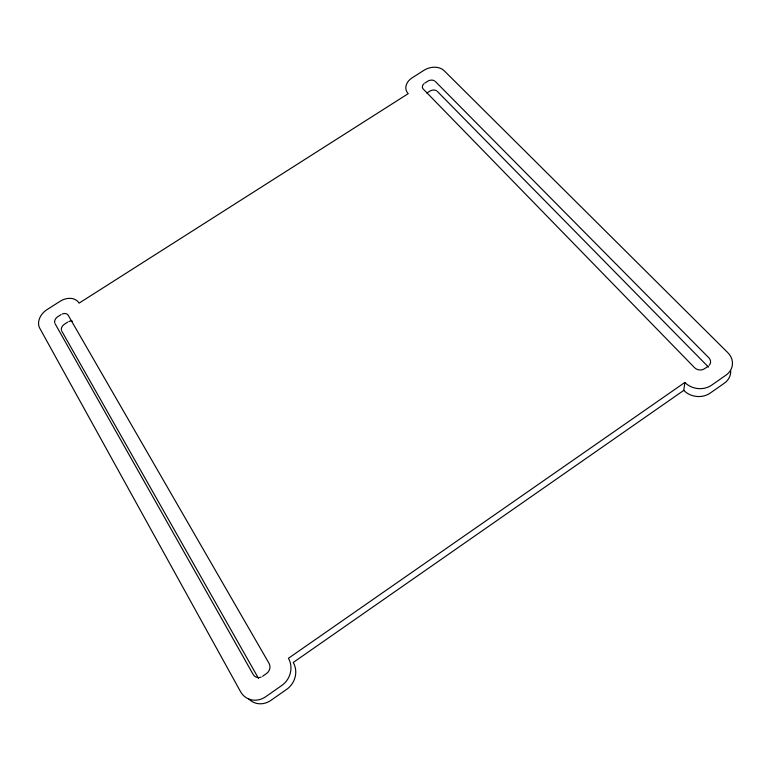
<?xml version="1.0" encoding="UTF-8"?>
<svg xmlns="http://www.w3.org/2000/svg" width="771" height="771" viewBox="0 0 771 771"><rect width="100%" height="100%" fill="white"/><g stroke="black" fill="none" stroke-linecap="round" stroke-linejoin="round"><path stroke-width="1.16" d="M248.464 698.632A19.689 17.704 -63 0 0 270.929 700.357L286.764 689.284A19.545 17.723 -62.3 0 0 293.231 662.491L683.781 390.367L684.87 382.435A18.918 16.037 7.3 0 0 711.614 385.182L726.003 375.13A18.947 15.931 7.5 0 0 727.737 352.588L444.202 70.749A14.707 10.919 -15.1 0 0 424.166 70.19L412.234 77.765A14.707 10.958 -15.6 0 0 408.225 93.648L79.076 303.148A15.536 11.806 -35.9 0 0 60.128 301.288L47.098 309.566A15.593 11.816 -36.6 0 0 39.735 328.186L240.533 691.635A19.988 17.926 -62.3 0 0 265.725 696.705L281.81 685.458A19.844 17.955 -61.6 0 0 288.421 658.299L684.87 382.435M262.554 676.302L266.544 673.526A7.431 6.688 -61 0 0 269.079 663.407L68.224 315.32A5.85 4.453 -36.3 0 0 62.239 313.999M708.144 366.225L704.569 368.711A7.064 5.966 6.9 0 1 694.613 367.728L423.289 89.108A5.532 4.125 -15.3 0 1 423.828 83.837M67.703 322.133L64.475 324.196A5.782 4.424 -36.6 0 0 61.429 330.21M426.883 93.012L429.852 91.123A5.464 4.096 -15.1 0 1 436.531 90.756M61.092 314.597L57.806 316.679A5.86 4.453 -36.4 0 0 54.712 322.75M424.754 83.123L427.751 81.215A5.532 4.115 -15.1 0 1 434.507 80.83M435.307 81.447L708.867 357.821A7.064 5.956 6.9 0 1 709.224 365.281M437.321 91.373L707.45 366.052A6.968 5.898 7.3 0 1 708.327 367.169M61.796 331.144L258.507 678.422M55.078 323.695L253.167 674.471A7.44 6.688 -61.2 0 0 261.138 677.083M683.781 390.367A18.649 15.873 7.7 0 0 710.139 393.133L724.326 383.206A18.677 15.757 7.9 0 0 730.686 370.764M68.841 321.536A5.782 4.424 -36.4 0 1 72.329 321.15"/></g></svg>
